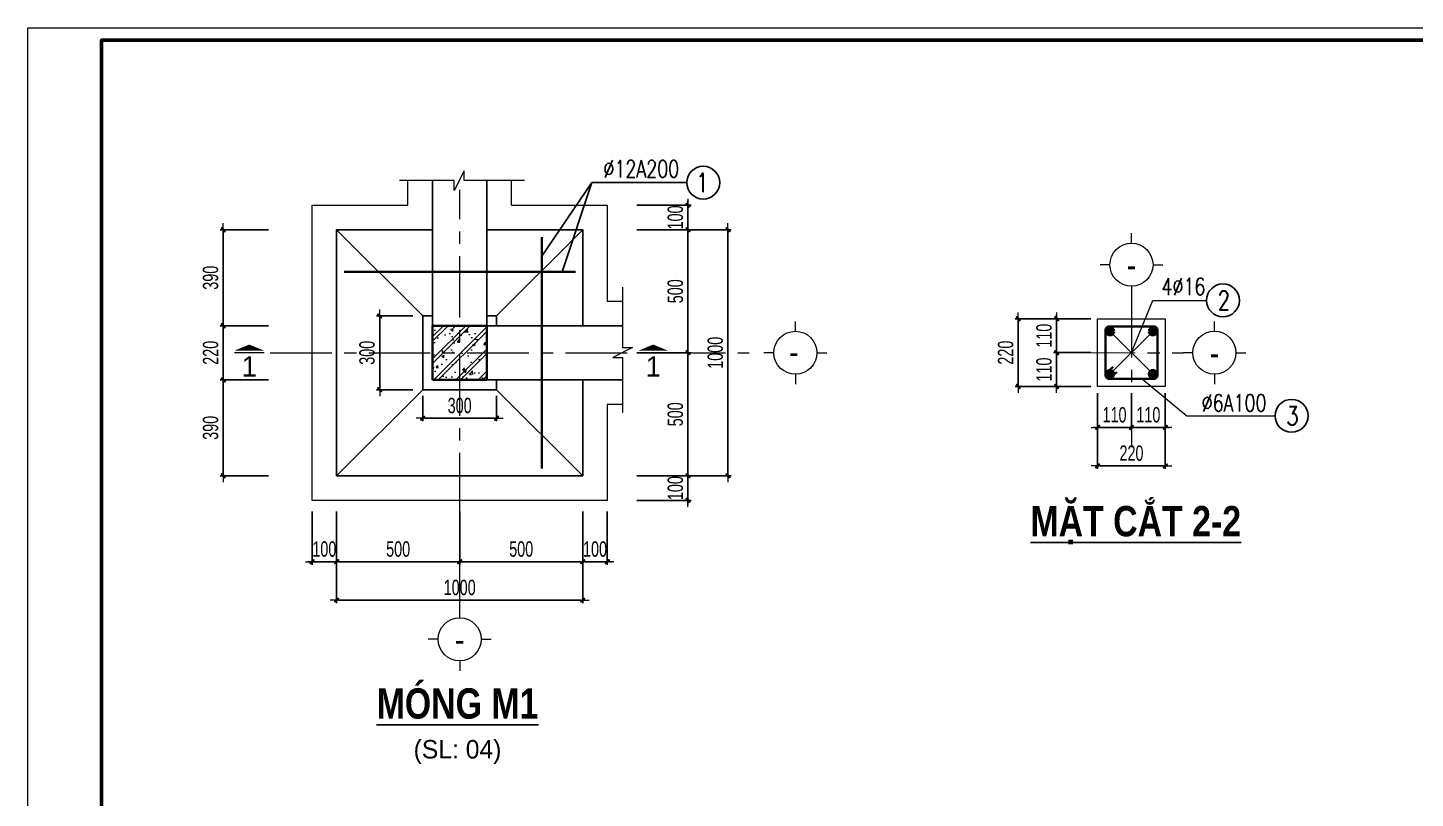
# Model space of a CAD drawing. Header units: millimetres. Extents: x 19378 to 572383, y -1120116 to -527168.
# Drawn here: x 175535 to 181174, y -551479 to -548347 of the extents above; entities that cross this region are included whole.
import ezdxf
from ezdxf.enums import TextEntityAlignment as Align

# ---------------------------------------------------------------- set-up
doc = ezdxf.new("R2010")
doc.units = ezdxf.units.MM
doc.header["$MEASUREMENT"] = 0
doc.header["$PDMODE"] = 32
doc.linetypes.add('CENTER', pattern=[2, 1.25, -0.25, 0.25, -0.25])
doc.layers.get('Defpoints').update_dxf_attribs({"color": 1})
for name, color, linetype, lineweight in [('7', 7, 'Continuous', 13), ('EG Dim', 8, 'Continuous', 15), ('LC Dim', 8, 'Continuous', 18), ('LC Hatch', 252, 'Continuous', 9), ('LC ISO', 153, 'Continuous', 13), ('LC Khac', 4, 'Continuous', 9), ('LC Net dam2', 6, 'Continuous', 40), ('LC Net dam3', 1, 'Continuous', 60), ('LC Net manh', 236, 'Continuous', 5), ('LC Net thay', 7, 'Continuous', 25), ('LC Text1', 3, 'Continuous', 20), ('LC Text2', 7, 'Continuous', 25), ('TRUC', 251, 'CENTER', 5)]:
    doc.layers.add(name, color=color, linetype=linetype, lineweight=lineweight)
doc.layers.add('Khungten_LCDI', color=7, linetype='Continuous')
doc.styles.add('HOATBIF', font='hoatbif.shx', dxfattribs={"width": 0.7})
doc.styles.add('Khungten', font='VHAVAN.TTF', dxfattribs={"width": 0.9, "height": 5000})
doc.styles.add('LC 1', font='VHAVANB.TTF')
doc.styles.add('LC 3', font='vnsimli.shx', dxfattribs={"width": 0.75})
doc.styles.add('LC3', font='VHARIALB.TTF', dxfattribs={"width": 0.8})
doc.styles.add('Title', font='VHBLACK.TTF', dxfattribs={"width": 0.8})
doc.dimstyles.new('1-100(1-25)', dxfattribs={"dimscale": 25, "dimtxt": 2.5, "dimasz": 0.35, "dimexe": 0.5, "dimexo": 0, "dimgap": 0.8, "dimtad": 1, "dimdec": 0, "dimzin": 0, "dimdsep": 46, "dimtxsty": 'HOATBIF', "dimblk1": 'DOT', "dimblk2": 'DOT', "dimsah": 1, "dimcen": -1, "dimdle": 1, "dimclrd": 256, "dimclre": 256, "dimclrt": 4, "dimadec": 3, "dimazin": 2, "dimtfac": 0.333333, "dimtdec": 0, "dimtix": 1, "dimtmove": 2, "dimatfit": 3, "dimldrblk": 'DOT', "dimfxl": 1, "dimtvp": 0.833333, "dimtolj": 1, "dimtzin": 0, "dimarcsym": 0})
doc.dimstyles.new('mb', dxfattribs={"dimscale": 71, "dimtxt": 2.5, "dimasz": 0.35, "dimexe": 0.5, "dimexo": 0, "dimgap": 0.8, "dimtad": 1, "dimdec": 0, "dimzin": 0, "dimdsep": 46, "dimtxsty": 'HOATBIF', "dimblk1": 'DOT', "dimblk2": 'DOT', "dimsah": 1, "dimcen": -1, "dimdle": 1, "dimclrd": 256, "dimclre": 256, "dimclrt": 4, "dimadec": 3, "dimazin": 2, "dimtfac": 0.333333, "dimtdec": 0, "dimtix": 1, "dimtmove": 2, "dimatfit": 3, "dimldrblk": 'DOT', "dimfxl": 1, "dimtvp": 0.833333, "dimtolj": 1, "dimtzin": 0, "dimarcsym": 0})

# ---------------------------------------------------------------- blocks, each defined once
blk = doc.blocks.new('Nha o can bo nhan vien Trung doan')
at = {"layer": 'Defpoints', "lineweight": 0}
blk.add_lwpolyline([(-1200, -14850), (-1200, 14850), (40800, 14850), (40800, -14850)], close=True, dxfattribs=at)
at = {"layer": 'Khungten_LCDI', "color": 5, "lineweight": 60}
blk.add_lwpolyline([(0, -14650), (0, 14650), (40600, 14650), (40600, -14650)], close=True, dxfattribs=at)
at = {"color": 7, "style": 'Khungten', "width": 0.8}
for tag, p in [('REVISION', (39499, -10746)), ('NGAYHT', (39576, -11636))]:
    blk.add_attdef(tag, text='', height=200, dxfattribs=at).set_placement(p, align=Align.CENTER)
at = {"layer": 'LC Text1', "style": 'Title', "width": 1.485915}
for tag, p, p2 in [('TENBANVE1', (36913, -8886), (40339, -8886)), ('TENBANVE2', (36913, -9562), (40339, -9562))]:
    blk.add_attdef(tag, text='', height=250, dxfattribs=at).set_placement(p, p2, align=Align.FIT)
at = {"layer": 'LC Text1', "style": 'Title', "width": 0.7}
blk.add_attdef('SOBANVE', text='', height=250, dxfattribs=at).set_placement((39562, -13896), align=Align.CENTER)
blk = doc.blocks.new('DOT')
at = {"layer": 'LC Dim'}
blk.add_line((-3, 0), (3, 0), dxfattribs=at)
at = {"layer": 'LC Dim', "color": 4}
blk.add_line((-1, -1), (1, 1), dxfattribs=at)
blk.add_lwpolyline([(0.5, 1), (-1, -0.5), (-0.5, -1), (1, 0.5)], close=True, dxfattribs=at)
blk = doc.blocks.new('*D70')
at = {"layer": 'Defpoints', "color": 0, "ltscale": 500, "transparency": 16777216}
for p in [(176790.6, -550312.9), (177290.6, -550312.9), (177290.6, -550517.3)]:
    blk.add_point(p, dxfattribs=at)
at = {"layer": 'LC Dim', "lineweight": -2, "ltscale": 500, "transparency": 16777216}
for p, q in [((176790.6, -550312.9), (176790.6, -550529.8)), ((177290.6, -550312.9), (177290.6, -550529.8)), ((176799.3, -550517.3), (177281.8, -550517.3))]:
    blk.add_line(p, q, dxfattribs=at)
at = {"layer": 'LC Dim', "lineweight": -2, "ltscale": 500, "transparency": 16777216, "xscale": 8.75, "yscale": 8.75, "zscale": 8.75, "rotation": 180}
blk.add_blockref('DOT', (176790.6, -550517.3), dxfattribs=at)
at = {"layer": 'LC Dim', "lineweight": -2, "ltscale": 500, "transparency": 16777216, "xscale": 8.75, "yscale": 8.75, "zscale": 8.75}
blk.add_blockref('DOT', (177290.6, -550517.3), dxfattribs=at)
at = {"layer": 'LC Dim', "color": 4, "ltscale": 500, "transparency": 16777216, "insert": (177040.6, -550466.1), "char_height": 62.5, "attachment_point": 5, "style": 'HOATBIF'}
blk.add_mtext('\\A1;500', dxfattribs=at)
blk = doc.blocks.new('_Dot')
at = {"color": 0, "linetype": 'ByBlock', "lineweight": -2}
blk.add_line((-0.5, 0), (-1, 0), dxfattribs=at)
at = {"color": 0, "linetype": 'ByBlock', "const_width": 0.5}
blk.add_lwpolyline([(-0.25, 0, 1), (0.25, 0, 1)], format="xyb", close=True, dxfattribs=at)
blk = doc.blocks.new('*D71')
at = {"layer": 'Defpoints', "color": 0, "ltscale": 2, "transparency": 16777216}
for p in [(177290.6, -550312.9), (177790.6, -550312.9), (177790.6, -550517.3)]:
    blk.add_point(p, dxfattribs=at)
at = {"layer": 'LC Dim', "lineweight": -2, "ltscale": 2, "transparency": 16777216}
for p, q in [((177290.6, -550312.9), (177290.6, -550529.8)), ((177790.6, -550312.9), (177790.6, -550529.8)), ((177299.3, -550517.3), (177781.8, -550517.3))]:
    blk.add_line(p, q, dxfattribs=at)
at = {"layer": 'LC Dim', "lineweight": -2, "ltscale": 2, "transparency": 16777216, "xscale": 8.75, "yscale": 8.75, "zscale": 8.75, "rotation": 180}
blk.add_blockref('DOT', (177290.6, -550517.3), dxfattribs=at)
at = {"layer": 'LC Dim', "lineweight": -2, "ltscale": 2, "transparency": 16777216, "xscale": 8.75, "yscale": 8.75, "zscale": 8.75}
blk.add_blockref('DOT', (177790.6, -550517.3), dxfattribs=at)
at = {"layer": 'LC Dim', "color": 4, "ltscale": 2, "transparency": 16777216, "insert": (177540.6, -550466.1), "char_height": 62.5, "attachment_point": 5, "style": 'HOATBIF'}
blk.add_mtext('\\A1;500', dxfattribs=at)
blk = doc.blocks.new('*D72')
at = {"layer": 'Defpoints', "color": 0, "ltscale": 500, "transparency": 16777216}
for p in [(178010.1, -549168.2), (178010.1, -549668.2), (178218.4, -549668.2)]:
    blk.add_point(p, dxfattribs=at)
at = {"layer": 'LC Dim', "lineweight": -2, "ltscale": 500, "transparency": 16777216}
for p, q in [((178010.1, -549168.2), (178230.9, -549168.2)), ((178218.4, -549176.9), (178218.4, -549659.4)), ((178010.1, -549668.2), (178230.9, -549668.2))]:
    blk.add_line(p, q, dxfattribs=at)
at = {"layer": 'LC Dim', "lineweight": -2, "ltscale": 500, "transparency": 16777216, "xscale": 8.75, "yscale": 8.75, "zscale": 8.75}
for p, rotation in [((178218.4, -549168.2), 90), ((178218.4, -549668.2), 270)]:
    blk.add_blockref('DOT', p, dxfattribs=dict(at, rotation=rotation))
at = {"layer": 'LC Dim', "color": 4, "ltscale": 500, "transparency": 16777216, "insert": (178167.1, -549418.2), "char_height": 62.5, "attachment_point": 5, "rotation": 90, "style": 'HOATBIF'}
blk.add_mtext('\\A1;500', dxfattribs=at)
blk = doc.blocks.new('*D73')
at = {"layer": 'Defpoints', "color": 0, "ltscale": 500, "transparency": 16777216}
for p in [(178010.1, -549668.2), (178010.1, -550168.2), (178218.4, -550168.2)]:
    blk.add_point(p, dxfattribs=at)
at = {"layer": 'LC Dim', "lineweight": -2, "ltscale": 500, "transparency": 16777216}
for p, q in [((178010.1, -549668.2), (178230.9, -549668.2)), ((178218.4, -549676.9), (178218.4, -550159.4)), ((178010.1, -550168.2), (178230.9, -550168.2))]:
    blk.add_line(p, q, dxfattribs=at)
at = {"layer": 'LC Dim', "lineweight": -2, "ltscale": 500, "transparency": 16777216, "xscale": 8.75, "yscale": 8.75, "zscale": 8.75}
for p, rotation in [((178218.4, -549668.2), 90), ((178218.4, -550168.2), 270)]:
    blk.add_blockref('DOT', p, dxfattribs=dict(at, rotation=rotation))
at = {"layer": 'LC Dim', "color": 4, "ltscale": 500, "transparency": 16777216, "insert": (178167.1, -549918.2), "char_height": 62.5, "attachment_point": 5, "rotation": 90, "style": 'HOATBIF'}
blk.add_mtext('\\A1;500', dxfattribs=at)
blk = doc.blocks.new('*D74')
at = {"layer": 'Defpoints', "color": 0, "ltscale": 500, "transparency": 16777216}
for p in [(178010.1, -550168.2), (178010.1, -550268.2), (178218.4, -550268.2)]:
    blk.add_point(p, dxfattribs=at)
at = {"layer": 'LC Dim', "lineweight": -2, "ltscale": 500, "transparency": 16777216}
for p, q in [((178010.1, -550168.2), (178230.9, -550168.2)), ((178218.4, -550159.4), (178218.4, -550150.7)), ((178218.4, -550168.2), (178218.4, -550268.2)), ((178010.1, -550268.2), (178230.9, -550268.2)), ((178218.4, -550276.9), (178218.4, -550285.7))]:
    blk.add_line(p, q, dxfattribs=at)
at = {"layer": 'LC Dim', "lineweight": -2, "ltscale": 500, "transparency": 16777216, "xscale": 8.75, "yscale": 8.75, "zscale": 8.75}
for p, rotation in [((178218.4, -550168.2), 270), ((178218.4, -550268.2), 90)]:
    blk.add_blockref('DOT', p, dxfattribs=dict(at, rotation=rotation))
at = {"layer": 'LC Dim', "color": 4, "ltscale": 500, "transparency": 16777216, "insert": (178167.1, -550218.2), "char_height": 62.5, "attachment_point": 5, "rotation": 90, "style": 'HOATBIF'}
blk.add_mtext('\\A1;100', dxfattribs=at)
blk = doc.blocks.new('*D75')
at = {"layer": 'Defpoints', "color": 0, "ltscale": 500, "transparency": 16777216}
for p in [(178010.1, -549168.2), (178380.8, -549168.2), (178010.1, -550168.2)]:
    blk.add_point(p, dxfattribs=at)
at = {"layer": 'LC Dim', "lineweight": -2, "ltscale": 500, "transparency": 16777216}
for p, q in [((178010.1, -549168.2), (178393.3, -549168.2)), ((178380.8, -550159.4), (178380.8, -549176.9)), ((178010.1, -550168.2), (178393.3, -550168.2))]:
    blk.add_line(p, q, dxfattribs=at)
at = {"layer": 'LC Dim', "lineweight": -2, "ltscale": 500, "transparency": 16777216, "xscale": 8.75, "yscale": 8.75, "zscale": 8.75}
for p, rotation in [((178380.8, -549168.2), 90), ((178380.8, -550168.2), 270)]:
    blk.add_blockref('DOT', p, dxfattribs=dict(at, rotation=rotation))
at = {"layer": 'LC Dim', "color": 4, "ltscale": 500, "transparency": 16777216, "insert": (178329.5, -549668.2), "char_height": 62.5, "attachment_point": 5, "rotation": 90, "style": 'HOATBIF'}
blk.add_mtext('\\A1;1000', dxfattribs=at)
blk = doc.blocks.new('*D76')
at = {"layer": 'Defpoints', "color": 0, "ltscale": 500, "transparency": 16777216}
for p in [(177790.6, -550312.9), (177890.6, -550312.9), (177890.6, -550517.3)]:
    blk.add_point(p, dxfattribs=at)
at = {"layer": 'LC Dim', "lineweight": -2, "ltscale": 500, "transparency": 16777216}
for p, q in [((177790.6, -550312.9), (177790.6, -550529.8)), ((177890.6, -550312.9), (177890.6, -550529.8)), ((177781.8, -550517.3), (177773.1, -550517.3)), ((177790.6, -550517.3), (177890.6, -550517.3)), ((177899.3, -550517.3), (177908.1, -550517.3))]:
    blk.add_line(p, q, dxfattribs=at)
at = {"layer": 'LC Dim', "lineweight": -2, "ltscale": 500, "transparency": 16777216, "xscale": 8.75, "yscale": 8.75, "zscale": 8.75}
blk.add_blockref('DOT', (177790.6, -550517.3), dxfattribs=at)
at = {"layer": 'LC Dim', "lineweight": -2, "ltscale": 500, "transparency": 16777216, "xscale": 8.75, "yscale": 8.75, "zscale": 8.75, "rotation": 180}
blk.add_blockref('DOT', (177890.6, -550517.3), dxfattribs=at)
at = {"layer": 'LC Dim', "color": 4, "ltscale": 500, "transparency": 16777216, "insert": (177840.6, -550466.1), "char_height": 62.5, "attachment_point": 5, "style": 'HOATBIF'}
blk.add_mtext('\\A1;100', dxfattribs=at)
blk = doc.blocks.new('*D77')
at = {"layer": 'Defpoints', "color": 0, "ltscale": 500, "transparency": 16777216}
for p in [(176690.6, -550312.9), (176790.6, -550312.9), (176690.6, -550517.3)]:
    blk.add_point(p, dxfattribs=at)
at = {"layer": 'LC Dim', "lineweight": -2, "ltscale": 500, "transparency": 16777216}
for p, q in [((176690.6, -550312.9), (176690.6, -550529.8)), ((176790.6, -550312.9), (176790.6, -550529.8)), ((176681.8, -550517.3), (176673.1, -550517.3)), ((176790.6, -550517.3), (176690.6, -550517.3)), ((176799.3, -550517.3), (176808.1, -550517.3))]:
    blk.add_line(p, q, dxfattribs=at)
at = {"layer": 'LC Dim', "lineweight": -2, "ltscale": 500, "transparency": 16777216, "xscale": 8.75, "yscale": 8.75, "zscale": 8.75}
blk.add_blockref('DOT', (176690.6, -550517.3), dxfattribs=at)
at = {"layer": 'LC Dim', "lineweight": -2, "ltscale": 500, "transparency": 16777216, "xscale": 8.75, "yscale": 8.75, "zscale": 8.75, "rotation": 180}
blk.add_blockref('DOT', (176790.6, -550517.3), dxfattribs=at)
at = {"layer": 'LC Dim', "color": 4, "ltscale": 500, "transparency": 16777216, "insert": (176740.6, -550466.1), "char_height": 62.5, "attachment_point": 5, "style": 'HOATBIF'}
blk.add_mtext('\\A1;100', dxfattribs=at)
blk = doc.blocks.new('*D78')
at = {"layer": 'Defpoints', "color": 0, "ltscale": 500, "transparency": 16777216}
for p in [(178010.1, -549068.2), (178218.4, -549068.2), (178010.1, -549168.2)]:
    blk.add_point(p, dxfattribs=at)
at = {"layer": 'LC Dim', "lineweight": -2, "ltscale": 500, "transparency": 16777216}
for p, q in [((178010.1, -549068.2), (178230.9, -549068.2)), ((178218.4, -549059.4), (178218.4, -549050.7)), ((178218.4, -549168.2), (178218.4, -549068.2)), ((178010.1, -549168.2), (178230.9, -549168.2)), ((178218.4, -549176.9), (178218.4, -549185.7))]:
    blk.add_line(p, q, dxfattribs=at)
at = {"layer": 'LC Dim', "lineweight": -2, "ltscale": 500, "transparency": 16777216, "xscale": 8.75, "yscale": 8.75, "zscale": 8.75}
for p, rotation in [((178218.4, -549068.2), 270), ((178218.4, -549168.2), 90)]:
    blk.add_blockref('DOT', p, dxfattribs=dict(at, rotation=rotation))
at = {"layer": 'LC Dim', "color": 4, "ltscale": 500, "transparency": 16777216, "insert": (178167.1, -549118.2), "char_height": 62.5, "attachment_point": 5, "rotation": 90, "style": 'HOATBIF'}
blk.add_mtext('\\A1;100', dxfattribs=at)
blk = doc.blocks.new('TIEUDE1')
at = {"layer": 'LC Text2', "color": 7, "style": 'LC 1'}
blk.add_attdef('TIªU§Ò', text='', height=5, dxfattribs=at).set_placement((0, 0), align=Align.BOTTOM_CENTER)
blk.add_attdef('TL', text='', height=3, dxfattribs=at).set_placement((0, -2), align=Align.TOP_CENTER)
blk = doc.blocks.new('TTRUC')
at = {"layer": 'LC ISO'}
for p, q in [((0, 6.95), (0, 10.13)), ((-6.95, 0), (-10.13, 0)), ((6.95, 0), (10.13, 0)), ((0, -6.95), (0, -10.13))]:
    blk.add_line(p, q, dxfattribs=at)
at = {"layer": 'LC Net manh'}
blk.add_circle((0, 0), 6.95, dxfattribs=at)
blk = doc.blocks.new('*D79')
at = {"layer": 'Defpoints', "color": 0, "ltscale": 500, "transparency": 16777216}
for p in [(177140.6, -549843.1), (177440.6, -549843.1), (177440.6, -549934.1)]:
    blk.add_point(p, dxfattribs=at)
at = {"layer": 'LC Dim', "lineweight": -2, "ltscale": 500, "transparency": 16777216}
for p, q in [((177140.6, -549843.1), (177140.6, -549946.6)), ((177440.6, -549843.1), (177440.6, -549946.6)), ((177149.3, -549934.1), (177431.8, -549934.1))]:
    blk.add_line(p, q, dxfattribs=at)
at = {"layer": 'LC Dim', "lineweight": -2, "ltscale": 500, "transparency": 16777216, "xscale": 8.75, "yscale": 8.75, "zscale": 8.75, "rotation": 180}
blk.add_blockref('DOT', (177140.6, -549934.1), dxfattribs=at)
at = {"layer": 'LC Dim', "lineweight": -2, "ltscale": 500, "transparency": 16777216, "xscale": 8.75, "yscale": 8.75, "zscale": 8.75}
blk.add_blockref('DOT', (177440.6, -549934.1), dxfattribs=at)
at = {"layer": 'LC Dim', "color": 4, "ltscale": 500, "transparency": 16777216, "insert": (177290.6, -549882.9), "char_height": 62.5, "attachment_point": 5, "style": 'HOATBIF'}
blk.add_mtext('\\A1;300', dxfattribs=at)
blk = doc.blocks.new('*D80')
at = {"layer": 'Defpoints', "color": 0, "ltscale": 500, "transparency": 16777216}
for p in [(177100.1, -549518.2), (176965.6, -549818.2), (177100.1, -549818.2)]:
    blk.add_point(p, dxfattribs=at)
at = {"layer": 'LC Dim', "lineweight": -2, "ltscale": 500, "transparency": 16777216}
for p, q in [((177100.1, -549518.2), (176953.1, -549518.2)), ((176965.6, -549526.9), (176965.6, -549809.4)), ((177100.1, -549818.2), (176953.1, -549818.2))]:
    blk.add_line(p, q, dxfattribs=at)
at = {"layer": 'LC Dim', "lineweight": -2, "ltscale": 500, "transparency": 16777216, "xscale": 8.75, "yscale": 8.75, "zscale": 8.75}
for p, rotation in [((176965.6, -549518.2), 90), ((176965.6, -549818.2), 270)]:
    blk.add_blockref('DOT', p, dxfattribs=dict(at, rotation=rotation))
at = {"layer": 'LC Dim', "color": 4, "ltscale": 500, "transparency": 16777216, "insert": (176914.3, -549668.2), "char_height": 62.5, "attachment_point": 5, "rotation": 90, "style": 'HOATBIF'}
blk.add_mtext('\\A1;300', dxfattribs=at)
blk = doc.blocks.new('theptron1')
at = {"layer": 'LC Net dam3'}
for p, q in [((-0.5, 0), (0.5, 0)), ((-0.35, 0.35), (0.35, -0.35)), ((0.35, 0.35), (-0.35, -0.35)), ((0, 0.5), (0, -0.5))]:
    blk.add_line(p, q, dxfattribs=at)
blk.add_circle((0, 0), 0.5, dxfattribs=at)
blk = doc.blocks.new('*D81')
at = {"layer": 'Defpoints', "color": 0, "ltscale": 500, "transparency": 16777216}
for p in [(179716.3, -549667.6), (179855.7, -549667.6), (179855.7, -549805.1)]:
    blk.add_point(p, dxfattribs=at)
at = {"layer": 'LC Dim', "lineweight": -2, "ltscale": 500, "transparency": 16777216}
for p, q in [((179716.3, -549658.9), (179716.3, -549650.1)), ((179855.7, -549667.6), (179703.8, -549667.6)), ((179716.3, -549805.1), (179716.3, -549667.6)), ((179855.7, -549805.1), (179703.8, -549805.1)), ((179716.3, -549813.9), (179716.3, -549822.6))]:
    blk.add_line(p, q, dxfattribs=at)
at = {"layer": 'LC Dim', "lineweight": -2, "ltscale": 500, "transparency": 16777216, "xscale": 8.75, "yscale": 8.75, "zscale": 8.75}
for p, rotation in [((179716.3, -549667.6), 270), ((179716.3, -549805.1), 90)]:
    blk.add_blockref('DOT', p, dxfattribs=dict(at, rotation=rotation))
at = {"layer": 'LC Dim', "color": 4, "ltscale": 500, "transparency": 16777216, "insert": (179665.1, -549736.4), "char_height": 62.5, "attachment_point": 5, "rotation": 90, "style": 'HOATBIF'}
blk.add_mtext('\\A1;110', dxfattribs=at)
blk = doc.blocks.new('*D82')
at = {"layer": 'Defpoints', "color": 0, "ltscale": 500, "transparency": 16777216}
for p in [(179716.3, -549530.1), (179855.7, -549530.1), (179855.7, -549667.6)]:
    blk.add_point(p, dxfattribs=at)
at = {"layer": 'LC Dim', "lineweight": -2, "ltscale": 500, "transparency": 16777216}
for p, q in [((179855.7, -549530.1), (179703.8, -549530.1)), ((179716.3, -549521.4), (179716.3, -549512.6)), ((179716.3, -549667.6), (179716.3, -549530.1)), ((179855.7, -549667.6), (179703.8, -549667.6)), ((179716.3, -549676.4), (179716.3, -549685.1))]:
    blk.add_line(p, q, dxfattribs=at)
at = {"layer": 'LC Dim', "lineweight": -2, "ltscale": 500, "transparency": 16777216, "xscale": 8.75, "yscale": 8.75, "zscale": 8.75}
for p, rotation in [((179716.3, -549530.1), 270), ((179716.3, -549667.6), 90)]:
    blk.add_blockref('DOT', p, dxfattribs=dict(at, rotation=rotation))
at = {"layer": 'LC Dim', "color": 4, "ltscale": 500, "transparency": 16777216, "insert": (179665.1, -549598.9), "char_height": 62.5, "attachment_point": 5, "rotation": 90, "style": 'HOATBIF'}
blk.add_mtext('\\A1;110', dxfattribs=at)
blk = doc.blocks.new('*D83')
at = {"layer": 'Defpoints', "color": 0, "ltscale": 500, "transparency": 16777216}
for p in [(179560.3, -549530.1), (179855.7, -549530.1), (179855.7, -549805.1)]:
    blk.add_point(p, dxfattribs=at)
at = {"layer": 'LC Dim', "lineweight": -2, "ltscale": 500, "transparency": 16777216}
for p, q in [((179855.7, -549530.1), (179547.8, -549530.1)), ((179560.3, -549796.4), (179560.3, -549538.9)), ((179855.7, -549805.1), (179547.8, -549805.1))]:
    blk.add_line(p, q, dxfattribs=at)
at = {"layer": 'LC Dim', "lineweight": -2, "ltscale": 500, "transparency": 16777216, "xscale": 8.75, "yscale": 8.75, "zscale": 8.75}
for p, rotation in [((179560.3, -549530.1), 90), ((179560.3, -549805.1), 270)]:
    blk.add_blockref('DOT', p, dxfattribs=dict(at, rotation=rotation))
at = {"layer": 'LC Dim', "color": 4, "ltscale": 500, "transparency": 16777216, "insert": (179509.1, -549667.6), "char_height": 62.5, "attachment_point": 5, "rotation": 90, "style": 'HOATBIF'}
blk.add_mtext('\\A1;220', dxfattribs=at)
blk = doc.blocks.new('*D84')
at = {"layer": 'Defpoints', "color": 0, "ltscale": 500, "transparency": 16777216}
for p in [(180020.4, -549832.3), (180157.9, -549832.3), (180020.4, -549971.7)]:
    blk.add_point(p, dxfattribs=at)
at = {"layer": 'LC Dim', "lineweight": -2, "ltscale": 500, "transparency": 16777216}
for p, q in [((180020.4, -549832.3), (180020.4, -549984.2)), ((180157.9, -549832.3), (180157.9, -549984.2)), ((180011.7, -549971.7), (180002.9, -549971.7)), ((180157.9, -549971.7), (180020.4, -549971.7)), ((180166.7, -549971.7), (180175.4, -549971.7))]:
    blk.add_line(p, q, dxfattribs=at)
at = {"layer": 'LC Dim', "lineweight": -2, "ltscale": 500, "transparency": 16777216, "xscale": 8.75, "yscale": 8.75, "zscale": 8.75}
blk.add_blockref('DOT', (180020.4, -549971.7), dxfattribs=at)
at = {"layer": 'LC Dim', "lineweight": -2, "ltscale": 500, "transparency": 16777216, "xscale": 8.75, "yscale": 8.75, "zscale": 8.75, "rotation": 180}
blk.add_blockref('DOT', (180157.9, -549971.7), dxfattribs=at)
at = {"layer": 'LC Dim', "color": 4, "ltscale": 500, "transparency": 16777216, "insert": (180089.2, -549920.4), "char_height": 62.5, "attachment_point": 5, "style": 'HOATBIF'}
blk.add_mtext('\\A1;110', dxfattribs=at)
blk = doc.blocks.new('*D85')
at = {"layer": 'Defpoints', "color": 0, "ltscale": 500, "transparency": 16777216}
for p in [(179882.9, -549832.3), (180020.4, -549832.3), (179882.9, -549971.7)]:
    blk.add_point(p, dxfattribs=at)
at = {"layer": 'LC Dim', "lineweight": -2, "ltscale": 500, "transparency": 16777216}
for p, q in [((179882.9, -549832.3), (179882.9, -549984.2)), ((180020.4, -549832.3), (180020.4, -549984.2)), ((179874.2, -549971.7), (179865.4, -549971.7)), ((180020.4, -549971.7), (179882.9, -549971.7)), ((180029.2, -549971.7), (180037.9, -549971.7))]:
    blk.add_line(p, q, dxfattribs=at)
at = {"layer": 'LC Dim', "lineweight": -2, "ltscale": 500, "transparency": 16777216, "xscale": 8.75, "yscale": 8.75, "zscale": 8.75}
blk.add_blockref('DOT', (179882.9, -549971.7), dxfattribs=at)
at = {"layer": 'LC Dim', "lineweight": -2, "ltscale": 500, "transparency": 16777216, "xscale": 8.75, "yscale": 8.75, "zscale": 8.75, "rotation": 180}
blk.add_blockref('DOT', (180020.4, -549971.7), dxfattribs=at)
at = {"layer": 'LC Dim', "color": 4, "ltscale": 500, "transparency": 16777216, "insert": (179951.7, -549920.4), "char_height": 62.5, "attachment_point": 5, "style": 'HOATBIF'}
blk.add_mtext('\\A1;110', dxfattribs=at)
blk = doc.blocks.new('*D86')
at = {"layer": 'Defpoints', "color": 0, "ltscale": 500, "transparency": 16777216}
for p in [(179882.9, -549832.3), (180157.9, -549832.3), (179882.9, -550127.7)]:
    blk.add_point(p, dxfattribs=at)
at = {"layer": 'LC Dim', "lineweight": -2, "ltscale": 500, "transparency": 16777216}
for p, q in [((179882.9, -549832.3), (179882.9, -550140.2)), ((180157.9, -549832.3), (180157.9, -550140.2)), ((180149.2, -550127.7), (179891.7, -550127.7))]:
    blk.add_line(p, q, dxfattribs=at)
at = {"layer": 'LC Dim', "lineweight": -2, "ltscale": 500, "transparency": 16777216, "xscale": 8.75, "yscale": 8.75, "zscale": 8.75, "rotation": 180}
blk.add_blockref('DOT', (179882.9, -550127.7), dxfattribs=at)
at = {"layer": 'LC Dim', "lineweight": -2, "ltscale": 500, "transparency": 16777216, "xscale": 8.75, "yscale": 8.75, "zscale": 8.75}
blk.add_blockref('DOT', (180157.9, -550127.7), dxfattribs=at)
at = {"layer": 'LC Dim', "color": 4, "ltscale": 500, "transparency": 16777216, "insert": (180020.4, -550076.4), "char_height": 62.5, "attachment_point": 5, "style": 'HOATBIF'}
blk.add_mtext('\\A1;220', dxfattribs=at)
blk = doc.blocks.new('A$C244B5B27')
at = {"layer": 'LC Hatch'}
h = blk.add_hatch(dxfattribs=at)
h.set_pattern_fill('CHAU-01', color=256, scale=15, pattern_type=2)
h.set_pattern_definition([(50, (-1043319.22, 434015.82), (107.5890274, -9.41282), [11.25, -123.75]), (355, (-1043319.22, 434015.82), (-20.8127, 112.82882), [9, -99]), (100.4514, (-1043310.25, 434015.04), (86.776407, 103.415931), [9.561029, -105.171317]), (46.1842, (-1043319.22, 434045.82), (160.086157, -24.827852), [16.875, -185.625]), (96.6356, (-1043305.88, 434043.75), (140.199406, 146.11768), [14.341543, -157.75695]), (351.1842, (-1043319.22, 434045.82), (140.199292, 146.11779), [13.5, -148.5]), (21, (-1043304.22, 434038.32), (89.536058, -60.3928336), [11.25, -123.75]), (326, (-1043304.22, 434038.32), (36.4973, 108.772507), [9, -99]), (71.4514, (-1043296.76, 434033.29), (126.033394, 48.3795745), [9.561029, -105.171317]), (37.5, (-1043319.22, 434015.823), (1.8239783, 49.9340781), [0, -97.8, 0, -100.5, 0, -99.375]), (7.5, (-1043319.22, 434015.82), (39.4604306, 59.1617568), [0, -57.3, 0, -95.55, 0, -37.875]), (327.5, (-1043352.67, 434015.823), (80.0733654, -3.3832308), [0, -37.5, 0, -117, 0, -155.25]), (317.5, (-1043367.67, 434015.82), (87.4779254, 15.0157473), [0, -48.75, 0, -77.7, 0, -110.25]), (45, (-1043319.22, 434015.82), (-45.0780573, 45.0780573), []), (45, (-1043319.22, 434034.2), (-45.0780573, 45.0780573), [])])
h.paths.add_polyline_path([(110, 110), (-110, 110), (-110, -110), (110, -110)])
at = {"layer": 'LC Net dam2'}
blk.add_lwpolyline([(-110, -110), (110, -110), (110, 110), (-110, 110)], close=True, dxfattribs=at)
blk = doc.blocks.new('*D87')
at = {"layer": 'Defpoints', "color": 0, "ltscale": 2, "transparency": 16777216}
for p in [(176790.6, -550312.9), (177790.6, -550312.9), (177790.6, -550673.6)]:
    blk.add_point(p, dxfattribs=at)
at = {"layer": 'LC Dim', "lineweight": -2, "ltscale": 2, "transparency": 16777216}
for p, q in [((176790.6, -550312.9), (176790.6, -550686.1)), ((177790.6, -550312.9), (177790.6, -550686.1)), ((176799.3, -550673.6), (177781.8, -550673.6))]:
    blk.add_line(p, q, dxfattribs=at)
at = {"layer": 'LC Dim', "lineweight": -2, "ltscale": 2, "transparency": 16777216, "xscale": 8.75, "yscale": 8.75, "zscale": 8.75, "rotation": 180}
blk.add_blockref('DOT', (176790.6, -550673.6), dxfattribs=at)
at = {"layer": 'LC Dim', "lineweight": -2, "ltscale": 2, "transparency": 16777216, "xscale": 8.75, "yscale": 8.75, "zscale": 8.75}
blk.add_blockref('DOT', (177790.6, -550673.6), dxfattribs=at)
at = {"layer": 'LC Dim', "color": 4, "ltscale": 2, "transparency": 16777216, "insert": (177290.6, -550622.3), "char_height": 62.5, "attachment_point": 5, "style": 'HOATBIF'}
blk.add_mtext('\\A1;1000', dxfattribs=at)
blk = doc.blocks.new('*D88')
at = {"layer": 'Defpoints', "color": 0, "ltscale": 500, "transparency": 16777216}
for p in [(176329.9, -549778.2), (176513.7, -549778.2), (176513.7, -550168.2)]:
    blk.add_point(p, dxfattribs=at)
at = {"layer": 'LC Dim', "lineweight": -2, "ltscale": 500, "transparency": 16777216}
for p, q in [((176513.7, -549778.2), (176317.4, -549778.2)), ((176329.9, -550159.4), (176329.9, -549786.9)), ((176513.7, -550168.2), (176317.4, -550168.2))]:
    blk.add_line(p, q, dxfattribs=at)
at = {"layer": 'LC Dim', "lineweight": -2, "ltscale": 500, "transparency": 16777216, "xscale": 8.75, "yscale": 8.75, "zscale": 8.75}
for p, rotation in [((176329.9, -549778.2), 90), ((176329.9, -550168.2), 270)]:
    blk.add_blockref('DOT', p, dxfattribs=dict(at, rotation=rotation))
at = {"layer": 'LC Dim', "color": 4, "ltscale": 500, "transparency": 16777216, "insert": (176278.6, -549973.2), "char_height": 62.5, "attachment_point": 5, "rotation": 90, "style": 'HOATBIF'}
blk.add_mtext('\\A1;390', dxfattribs=at)
blk = doc.blocks.new('*D89')
at = {"layer": 'Defpoints', "color": 0, "ltscale": 500, "transparency": 16777216}
for p in [(176329.9, -549558.2), (176513.7, -549558.2), (176513.7, -549778.2)]:
    blk.add_point(p, dxfattribs=at)
at = {"layer": 'LC Dim', "lineweight": -2, "ltscale": 500, "transparency": 16777216}
for p, q in [((176513.7, -549558.2), (176317.4, -549558.2)), ((176329.9, -549769.4), (176329.9, -549566.9)), ((176513.7, -549778.2), (176317.4, -549778.2))]:
    blk.add_line(p, q, dxfattribs=at)
at = {"layer": 'LC Dim', "lineweight": -2, "ltscale": 500, "transparency": 16777216, "xscale": 8.75, "yscale": 8.75, "zscale": 8.75}
for p, rotation in [((176329.9, -549558.2), 90), ((176329.9, -549778.2), 270)]:
    blk.add_blockref('DOT', p, dxfattribs=dict(at, rotation=rotation))
at = {"layer": 'LC Dim', "color": 4, "ltscale": 500, "transparency": 16777216, "insert": (176278.6, -549668.2), "char_height": 62.5, "attachment_point": 5, "rotation": 90, "style": 'HOATBIF'}
blk.add_mtext('\\A1;220', dxfattribs=at)
blk = doc.blocks.new('*D90')
at = {"layer": 'Defpoints', "color": 0, "ltscale": 500, "transparency": 16777216}
for p in [(176329.9, -549168.2), (176513.7, -549168.2), (176513.7, -549558.2)]:
    blk.add_point(p, dxfattribs=at)
at = {"layer": 'LC Dim', "lineweight": -2, "ltscale": 500, "transparency": 16777216}
for p, q in [((176513.7, -549168.2), (176317.4, -549168.2)), ((176329.9, -549549.4), (176329.9, -549176.9)), ((176513.7, -549558.2), (176317.4, -549558.2))]:
    blk.add_line(p, q, dxfattribs=at)
at = {"layer": 'LC Dim', "lineweight": -2, "ltscale": 500, "transparency": 16777216, "xscale": 8.75, "yscale": 8.75, "zscale": 8.75}
for p, rotation in [((176329.9, -549168.2), 90), ((176329.9, -549558.2), 270)]:
    blk.add_blockref('DOT', p, dxfattribs=dict(at, rotation=rotation))
at = {"layer": 'LC Dim', "color": 4, "ltscale": 500, "transparency": 16777216, "insert": (176278.6, -549363.2), "char_height": 62.5, "attachment_point": 5, "rotation": 90, "style": 'HOATBIF'}
blk.add_mtext('\\A1;390', dxfattribs=at)

msp = doc.modelspace()

# ---------------------------------------------------------------- linework, layer by layer
at = {"layer": '7'}
msp.add_lwpolyline([(180157.9, -549530.1), (180157.9, -549805.1), (179882.9, -549805.1), (179882.9, -549530.1)], close=True, dxfattribs=at)
at = {"layer": 'LC Dim', "ltscale": 2}
for p, q in [((180020.1, -549667.6), (180106.9, -549455.1)), ((180106.9, -549455.1), (180325.4, -549455.1)), ((179933.6, -549581.1), (180106.6, -549754.1)), ((180106.7, -549581.5), (179933.9, -549754.4))]:
    msp.add_line(p, q, dxfattribs=at)
msp.add_lwpolyline([(180063.3, -549773.4), (180245.4, -549924.3), (180604, -549924.3)], dxfattribs=at)
at = {"layer": 'LC Khac', "color": 1, "ltscale": 2}
for p, q in [((176496.3, -549668.2, 0), (176375, -549668.2, 0)), ((178137.8, -549668.2, 0), (178016.5, -549668.2, 0))]:
    msp.add_line(p, q, dxfattribs=at)
at = {"layer": 'LC Khac', "color": 1, "ltscale": 2, "elevation": 0}
for points in [[(176435.7, -549634.7, 0, 117.9, 0), (176435.7, -549659, 68.8, 68.8, 0)], [(178077.1, -549634.7, 0, 117.9, 0), (178077.1, -549659, 68.8, 68.8, 0)]]:
    msp.add_lwpolyline(points, format="xyseb", dxfattribs=at)
at = {"layer": 'LC Net dam2'}
for p, q in [((177624.6, -550138.2, 0), (177624.6, -549198.2, 0)), ((177760.6, -549338.9, 0), (176820.6, -549338.9, 0)), ((179914.7, -549752), (179946.1, -549725)), ((179928.9, -549773.4), (179960.4, -549746.4))]:
    msp.add_line(p, q, dxfattribs=at)
msp.add_lwpolyline([(180126.2, -549574.3), (180126.2, -549760.9, -0.414214), (180113.7, -549773.4), (179927.2, -549773.4, -0.414214), (179914.7, -549760.9), (179914.7, -549574.3, -0.414214), (179927.2, -549561.8), (180113.7, -549561.8, -0.414214)], format="xyb", close=True, dxfattribs=at)
at = {"layer": 'LC Net manh', "ltscale": 2}
for p, q in [((177500.6, -549068.2, 0), (177500.6, -548968.4, 0)), ((177500.6, -549068.2, 0), (177890.6, -549068.2, 0)), ((177890.6, -549068.2, 0), (177890.6, -549458.2, 0)), ((177140.6, -549518.2, 0), (176790.6, -549168.2, 0)), ((177440.6, -549518.2, 0), (177790.6, -549168.2, 0)), ((177890.6, -549458.2, 0), (177952.3, -549458.2, 0)), ((177140.6, -549818.2, 0), (176790.6, -550168.2, 0)), ((177440.6, -549818.2, 0), (177790.6, -550168.2, 0)), ((177890.6, -549878.2, 0), (177890.6, -550268.2, 0)), ((177952.3, -549878.2, 0), (177890.6, -549878.2, 0)), ((177890.6, -550268.2, 0), (177500.6, -550268.2, 0))]:
    msp.add_line(p, q, dxfattribs=at)
at = {"layer": 'LC Net manh', "ltscale": 2, "elevation": 0}
for points in [[(177554, -548968.4), (177308.5, -548968.4), (177308.5, -548928.4), (177268.5, -549008.4), (177268.5, -548968.4), (177045.5, -548968.4)], [(177500.6, -550268.2), (176690.6, -550268.2), (176690.6, -549068.2), (177080.6, -549068.2), (177080.6, -548968.4)], [(177952.3, -549401.7), (177952.3, -549647.2), (177992.3, -549647.2), (177912.3, -549687.2), (177952.3, -549687.2), (177952.3, -549910.2)]]:
    msp.add_lwpolyline(points, dxfattribs=at)
at = {"layer": 'LC Net thay'}
for p, q in [((177180.6, -548968.4, 0), (177180.6, -549558.2, 0)), ((177400.6, -549558.2, 0), (177400.6, -548968.4, 0)), ((177180.6, -549518.2, 0), (177140.6, -549518.2, 0)), ((177140.6, -549518.2, 0), (177140.6, -549818.2, 0)), ((177440.6, -549518.2, 0), (177400.6, -549518.2, 0)), ((177440.6, -549558.2, 0), (177440.6, -549518.2, 0)), ((177952.3, -549558.2, 0), (177400.6, -549558.2, 0)), ((177140.6, -549818.2, 0), (177440.6, -549818.2, 0)), ((177400.6, -549778.2, 0), (177952.3, -549778.2, 0)), ((177440.6, -549818.2, 0), (177440.6, -549778.2, 0))]:
    msp.add_line(p, q, dxfattribs=at)
at = {"layer": 'LC Net thay', "ltscale": 2, "elevation": 0}
for points in [[(176790.6, -549668.2), (176790.6, -549168.2), (177180.6, -549168.2)], [(177400.6, -549168.2), (177790.6, -549168.2), (177790.6, -549558.2)], [(177400.6, -550168.2), (176790.6, -550168.2), (176790.6, -549668.2)], [(177790.6, -549778.2), (177790.6, -550168.2), (177400.6, -550168.2)]]:
    msp.add_lwpolyline(points, dxfattribs=at)
at = {"layer": 'LC Text2', "ltscale": 100}
for centre in [(178280.3, -548976.8, 0), (180392.3, -549455.1), (180670.9, -549924.3)]:
    msp.add_circle(centre, 66.9, dxfattribs=at)
at = {"layer": 'TRUC', "ltscale": 200}
for p, q in [((177290.6, -550724.9, 0), (177290.6, -549006.1, 0)), ((180020.4, -549438), (180020.4, -550052)), ((176521.1, -549668.2, 0), (178467.3, -549668.2, 0)), ((179785.9, -549667.6), (180229.9, -549668.1))]:
    msp.add_line(p, q, dxfattribs=at)

# ---------------------------------------------------------------- block references
at = {"layer": 'EG Dim', "yscale": 26.50061252340675, "zscale": 26.50061252340675}
for p, xscale, rotation in [((179933.6, -549581.1), 26.50061252340675, 90), ((180107.2, -549581.1), -26.50061252340675, 270), ((179933.6, -549754.1), -26.50061252340675, 90), ((180107.2, -549754.1), 26.50061252340675, 270)]:
    msp.add_blockref('theptron1', p, dxfattribs=dict(at, xscale=xscale, rotation=rotation))
at = {"layer": 'LC Hatch', "ltscale": 2}
msp.add_blockref('A$C244B5B27', (177290.6, -549668.2, 0), dxfattribs=at)
at = {"layer": 'LC ISO', "xscale": 12.59805245045572, "yscale": 12.59805245045572, "zscale": 12.59805245045572}
for p in [(180020.4, -549310.3), (178654.8, -549668.2, 0), (180357.5, -549668.1), (177290.6, -550832.5, 0)]:
    msp.add_blockref('TTRUC', p, dxfattribs=at)
at = {"layer": 'LC Net thay', "xscale": 0.2500028331738406, "yscale": 0.2500028331738406, "zscale": 0.2500028331738406}
msp.add_blockref('Nha o can bo nhan vien Trung doan', (175835.5, -552059.7, 0), dxfattribs=at)
at = {"layer": 'LC Text2'}
ref = msp.add_blockref('TIEUDE1', (180037.8, -550451), dxfattribs=dict(at, xscale=25, yscale=25, zscale=25))
ref.add_attrib('TIªU§Ò', '%%UmÆt c¾t 2-2', dxfattribs={"color": 7, "height": 123.11, "style": 'LC3', "width": 0.8}).set_placement((180037.8, -550451), align=Align.BOTTOM_CENTER)
ref = msp.add_blockref('TIEUDE1', (177281.8, -551192, 0), dxfattribs=dict(at, xscale=25, yscale=25, zscale=25))
ref.add_attrib('TIªU§Ò', '%%UMãNG M1', dxfattribs={"color": 7, "height": 123.11, "style": 'LC3', "width": 0.8}).set_placement((177281.8, -551192, 0), align=Align.BOTTOM_CENTER)
ref.add_attrib('TL', '(sl: 04)', dxfattribs={"color": 7, "height": 75, "style": 'LC 1'}).set_placement((177281.8, -551242, 0), align=Align.TOP_CENTER)

# ---------------------------------------------------------------- texts
at = {"layer": 'LC Net thay', "ltscale": 2, "style": 'LC 1'}
for p in [(176435.7, -549723.7, 0), (178077.1, -549723.7, 0)]:
    msp.add_attdef('1', text='B', height=82.5, dxfattribs=at).set_placement(p, align=Align.MIDDLE_CENTER)
at = {"layer": 'LC Text1', "ltscale": 0.2, "style": 'LC 1', "width": 0.9}
for p in [(180020.4, -549390.6), (178648.6, -549743.9, 0), (180357.5, -549748.4), (177290.6, -550912.7, 0)]:
    msp.add_text('-', height=98.6, dxfattribs=at).set_placement(p, align=Align.BOTTOM_CENTER)
at = {"layer": 'LC Text2', "linetype": 'ByBlock', "style": 'LC 3', "width": 0.75}
for s, p in [('%%C12A200', (177874.6, -548955.4, 0)), ('4%%C16', (180142.4, -549433.7)), ('%%C6A100', (180305.7, -549906.7))]:
    msp.add_text(s, height=69.44, dxfattribs=at).set_placement(p)
at = {"layer": 'LC Text2', "ltscale": 100, "style": 'LC 3', "width": 0.75}
for s, p in [('1', (178276.6, -548976.8, 0)), ('2', (180396.1, -549455.1)), ('3', (180674.7, -549924.3))]:
    msp.add_text(s, height=76.4, dxfattribs=at).set_placement(p, align=Align.MIDDLE_CENTER)

# ---------------------------------------------------------------- dimensions: what is measured, and where the dimension line sits
at = {"layer": 'LC Dim', "ltscale": 500}
for base, p1, p2, angle, picture, middle in [((178218.4, -549068.2, 0), (178010.1, -549168.2, 0), (178010.1, -549068.2, 0), 90, '*D78', (178167.1, -549118.2, 0)), ((176329.9, -549168.2, 0), (176513.7, -549558.2, 0), (176513.7, -549168.2, 0), 90, '*D90', (176278.6, -549363.2, 0)), ((178218.4, -549668.2, 0), (178010.1, -549168.2, 0), (178010.1, -549668.2, 0), 90, '*D72', (178167.1, -549418.2, 0)), ((178380.8, -549168.2, 0), (178010.1, -550168.2, 0), (178010.1, -549168.2, 0), 90, '*D75', (178329.5, -549668.2, 0)), ((176965.6, -549818.2, 0), (177100.1, -549518.2, 0), (177100.1, -549818.2, 0), 90, '*D80', (176914.3, -549668.2, 0)), ((176329.9, -549558.2, 0), (176513.7, -549778.2, 0), (176513.7, -549558.2, 0), 90, '*D89', (176278.6, -549668.2, 0)), ((178218.4, -550168.2, 0), (178010.1, -549668.2, 0), (178010.1, -550168.2, 0), 90, '*D73', (178167.1, -549918.2, 0)), ((176329.9, -549778.2, 0), (176513.7, -550168.2, 0), (176513.7, -549778.2, 0), 90, '*D88', (176278.6, -549973.2, 0)), ((177440.6, -549934.1, 0), (177140.6, -549843.1, 0), (177440.6, -549843.1, 0), 180, '*D79', (177290.6, -549882.9, 0)), ((178218.4, -550268.2, 0), (178010.1, -550168.2, 0), (178010.1, -550268.2, 0), 90, '*D74', (178167.1, -550218.2, 0))]:
    dim = msp.add_linear_dim(base=base, p1=p1, p2=p2, angle=angle, dimstyle='1-100(1-25)', dxfattribs=at)
    dim.commit()
    dim.dimension.update_dxf_attribs({"geometry": picture, "text_midpoint": middle})
for base, p1, p2, angle, picture, middle in [((179560.3, -549530.1), (179855.7, -549805.1), (179855.7, -549530.1), 90, '*D83', (179509.1, -549667.6)), ((179716.3, -549530.1), (179855.7, -549667.6), (179855.7, -549530.1), 90, '*D82', (179665.1, -549598.9)), ((179716.3, -549667.6), (179855.7, -549805.1), (179855.7, -549667.6), 90, '*D81', (179665.1, -549736.4)), ((179882.9, -549971.7), (180020.4, -549832.3), (179882.9, -549832.3), 180, '*D85', (179951.7, -549920.4)), ((179882.9, -550127.7), (180157.9, -549832.3), (179882.9, -549832.3), 180, '*D86', (180020.4, -550076.4)), ((180020.4, -549971.7), (180157.9, -549832.3), (180020.4, -549832.3), 180, '*D84', (180089.2, -549920.4))]:
    dim = msp.add_linear_dim(base=base, p1=p1, p2=p2, angle=angle, dimstyle='1-100(1-25)', override={"dimlfac": 0.8}, dxfattribs=at)
    dim.commit()
    dim.dimension.update_dxf_attribs({"geometry": picture, "text_midpoint": middle})
for base, p1, p2, picture, middle in [((176690.6, -550517.3, 0), (176790.6, -550312.9, 0), (176690.6, -550312.9, 0), '*D77', (176740.6, -550466.1, 0)), ((177290.6, -550517.3, 0), (176790.6, -550312.9, 0), (177290.6, -550312.9, 0), '*D70', (177040.6, -550466.1, 0)), ((177890.6, -550517.3, 0), (177790.6, -550312.9, 0), (177890.6, -550312.9, 0), '*D76', (177840.6, -550466.1, 0))]:
    dim = msp.add_linear_dim(base=base, p1=p1, p2=p2, dimstyle='1-100(1-25)', dxfattribs=at)
    dim.commit()
    dim.dimension.update_dxf_attribs({"geometry": picture, "text_midpoint": middle})
at = {"layer": 'LC Dim', "ltscale": 2}
for base, p1, picture, middle in [((177790.6, -550673.6, 0), (176790.6, -550312.9, 0), '*D87', (177290.6, -550622.3, 0)), ((177790.6, -550517.3, 0), (177290.6, -550312.9, 0), '*D71', (177540.6, -550466.1, 0))]:
    dim = msp.add_linear_dim(base=base, p1=p1, p2=(177790.6, -550312.9, 0), dimstyle='mb', override={"dimscale": 25}, dxfattribs=at)
    dim.commit()
    dim.dimension.update_dxf_attribs({"geometry": picture, "text_midpoint": middle})

# ---------------------------------------------------------------- leaders
for points in [[(177624.6, -549275.3, 0), (177827.8, -548976.8, 0), (178213.5, -548976.8, 0)], [(177707.3, -549338.9, 0), (177827.8, -548976.8, 0), (178213.5, -548976.8, 0)]]:
    msp.add_leader(points, dimstyle='mb', override={"dimscale": 25}, dxfattribs=at)

doc.saveas('drawing.dxf')
